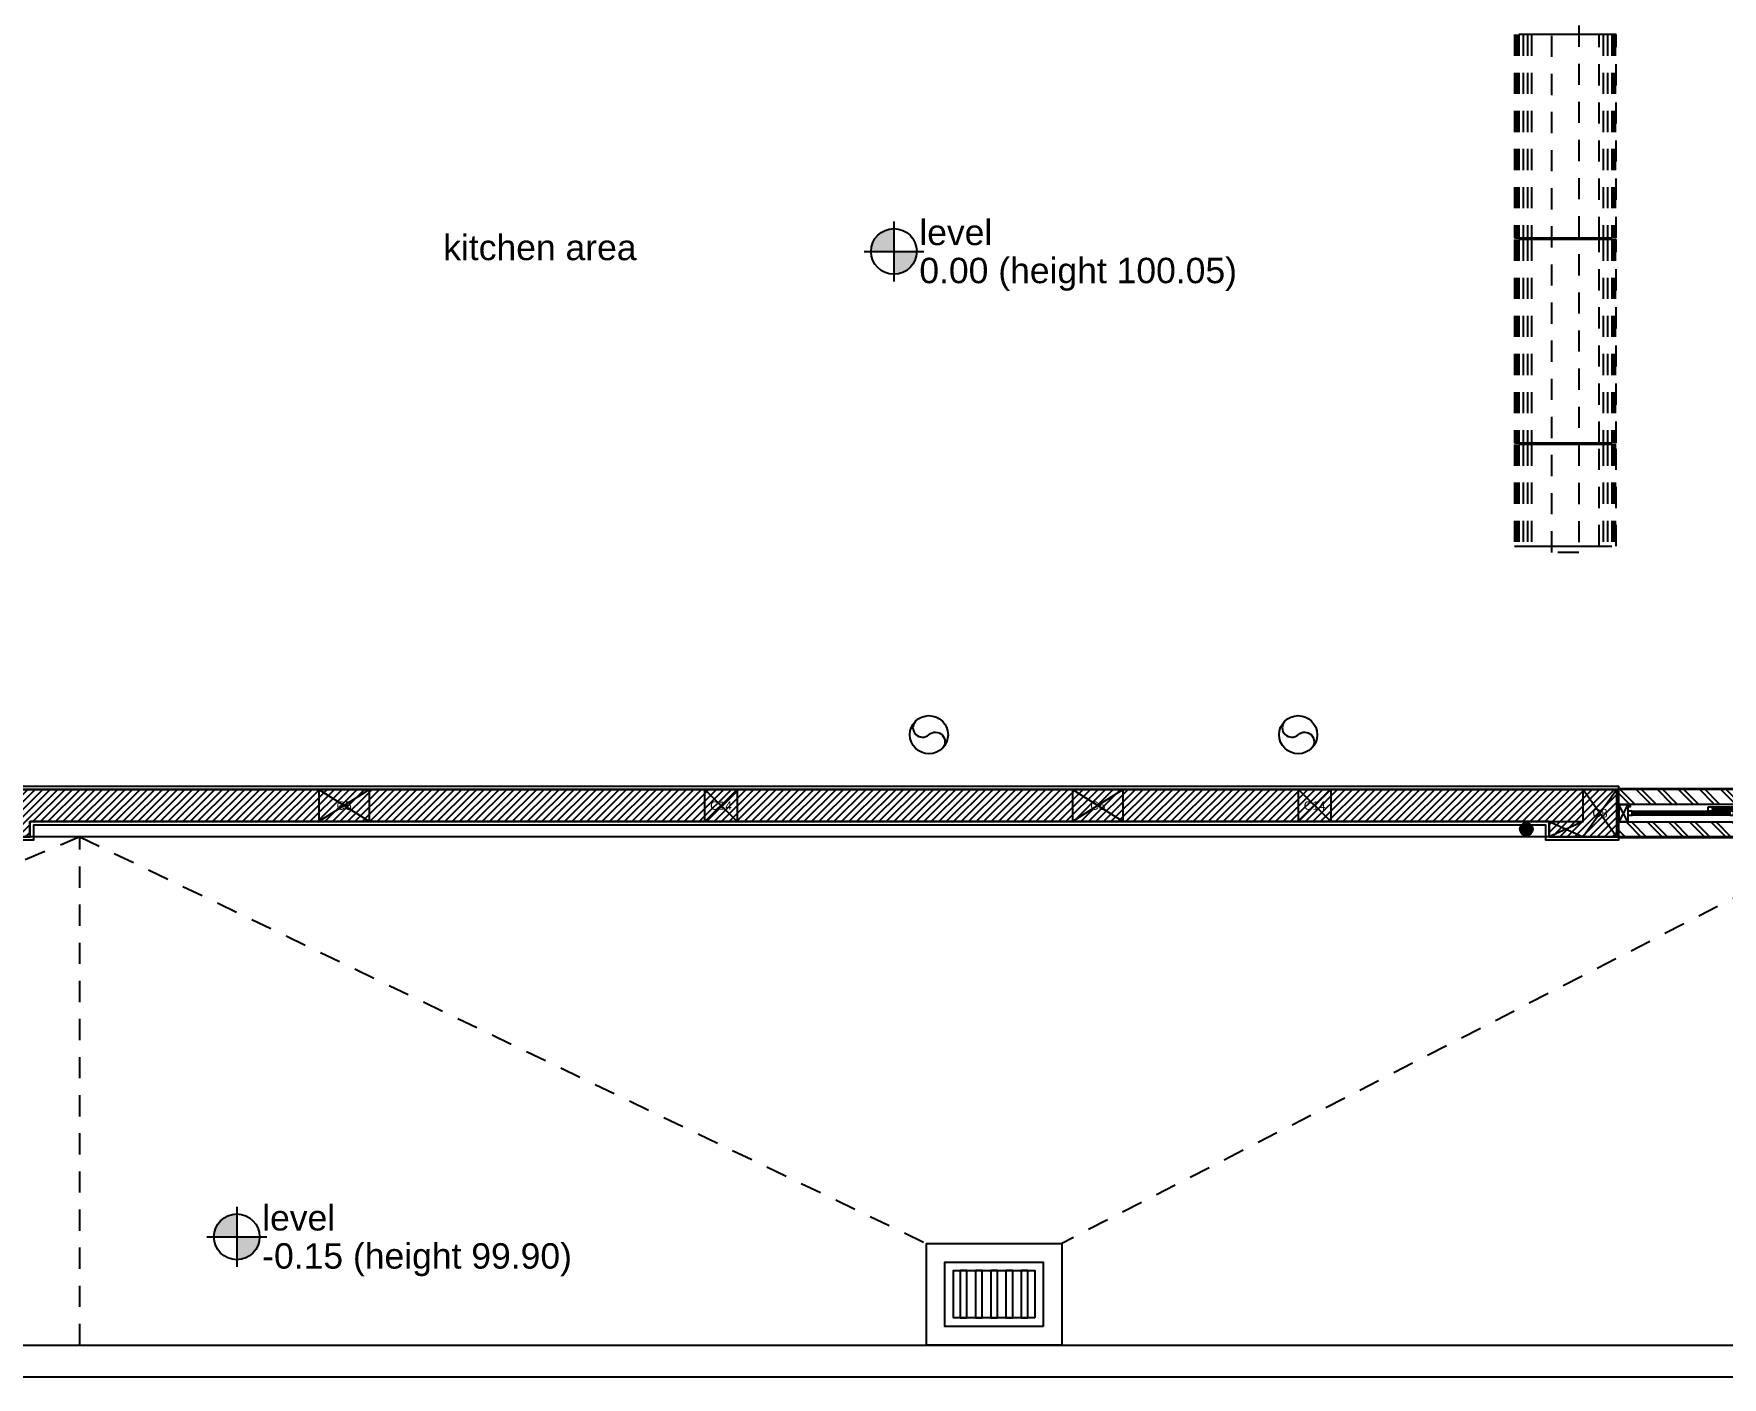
# Model space of a CAD drawing. Header units: metres. Extents: x 301.4 to 351.3, y 108.6 to 130.3.
# Drawn here: x 314.16 to 324.13, y 108.58 to 116.51 of the extents above; entities that cross this region are included whole.
import ezdxf
from ezdxf.enums import TextEntityAlignment as Align

# ---------------------------------------------------------------- set-up
doc = ezdxf.new("R2010")
doc.units = ezdxf.units.M
doc.header["$MEASUREMENT"] = 0
doc.linetypes.add('HIDDEN2', pattern=[0.1875, 0.125, -0.0625])
doc.layers.get('0').update_dxf_attribs({"color": 250, "linetype": 'CONTINUOUS', "lineweight": 25})
for name, color, linetype in [('AREA001T', 1, 'CONTINUOUS'), ('CAJA0000', 7, 'CONTINUOUS'), ('MENUAEREO0008H', 8, 'HIDDEN2'), ('MURO0001', 1, 'CONTINUOUS'), ('MURO000F', 7, 'CONTINUOUS'), ('PISO0001', 1, 'CONTINUOUS'), ('PISO001H', 1, 'HIDDEN2'), ('RAC0008', 8, 'CONTINUOUS'), ('RETN0002', 2, 'CONTINUOUS'), ('RIELMENUAE008H', 8, 'HIDDEN2'), ('TUBO003', 3, 'CONTINUOUS'), ('TUBO253F', 253, 'CONTINUOUS'), ('YSIM', 7, 'CONTINUOUS'), ('YSIM0002', 2, 'CONTINUOUS'), ('YSIM001F', 1, 'CONTINUOUS'), ('YSIM001T', 1, 'CONTINUOUS')]:
    doc.layers.add(name, color=color, linetype=linetype)
for name, color, linetype, plot in [('COLU__C5', 161, 'CONTINUOUS', False), ('COLU__C8', 161, 'CONTINUOUS', False), ('COLU_C14', 161, 'CONTINUOUS', False), ('COLU_C16', 161, 'CONTINUOUS', False), ('COLU_C18', 161, 'CONTINUOUS', False), ('LACAB_2CM252', 252, 'CONTINUOUS', False)]:
    doc.layers.add(name, color=color, linetype=linetype, plot=plot)
doc.layers.add('MURO0004', color=4, linetype='CONTINUOUS', lineweight=30)
doc.styles.add('Arial', font='arial.ttf', dxfattribs={"height": 0.15875})

# ---------------------------------------------------------------- blocks, each defined once
blk = doc.blocks.new('TAPAREP')
for points in [[(0.4, -0.3), (-0.4, -0.3), (-0.4, 0.3), (0.4, 0.3)], [(0.29, -0.19), (-0.29, -0.19), (-0.29, 0.19), (0.29, 0.19)], [(0.24, -0.14), (-0.24, -0.14), (-0.24, 0.14), (0.24, 0.14)]]:
    blk.add_lwpolyline(points, close=True)
at = {"ltscale": 0.5}
for points in [[(-0.2, -0.14), (-0.16, -0.14), (-0.16, 0.14), (-0.2, 0.14)], [(-0.11, -0.14), (-0.07, -0.14), (-0.07, 0.14), (-0.11, 0.14)], [(-0.02, -0.14), (0.02, -0.14), (0.02, 0.14), (-0.02, 0.14)], [(0.07, -0.14), (0.11, -0.14), (0.11, 0.14), (0.07, 0.14)], [(0.16, -0.14), (0.2, -0.14), (0.2, 0.14), (0.16, 0.14)]]:
    blk.add_lwpolyline(points, close=True, dxfattribs=at)
blk = doc.blocks.new('A$C49170746')
at = {"layer": 'COLU__C5'}
for points in [[(-2.4267, -4.707, 0.95561), (-2.3471, -4.7865, -0.95561), (-2.2676, -4.8661, -1.022957)], [(-0.2466, -4.707, 0.95561), (-0.1671, -4.7865, -0.95561), (-0.0875, -4.8661, -1.022957)]]:
    blk.add_lwpolyline(points, format="xyb", dxfattribs=at)
for centre in [(-2.3471, -4.7865), (-0.1671, -4.7865)]:
    blk.add_circle(centre, 0.1125, dxfattribs=at)
at = {"layer": 'COLU_C16'}
blk.add_circle((-8.561, -2.1889), 0.0841, dxfattribs=at)
at = {"layer": 'COLU_C18'}
for points in [[(-3.1907, -0.2376, 0.805072), (-3.0916, -0.3366, -0.914124)], [(-3.0916, -0.3366, -0.804881), (-2.9927, -0.4355, 0.897772)]]:
    blk.add_lwpolyline(points, format="xyb", dxfattribs=at)
blk.add_circle((-3.0917, -0.3366), 0.14, dxfattribs=at)
blk = doc.blocks.new('RACC')
at = {"layer": 'RAC0008'}
h = blk.add_hatch(dxfattribs=at)
h.set_pattern_fill('GEOL7', color=256, scale=0.25, style=0, pattern_type=2)
h.set_pattern_definition([(135, (0, -0.14), (-0.1250165, 1e-17), [0.25]), (135, (0.03125, -0.14), (-0.1250165, 1e-17), [0.25])])
h.paths.add_polyline_path([(1.207, -0.145), (1.207, -0.051), (1.1544, -0.051), (0, -0.051), (0, -0.145)])
h.paths.add_polyline_path([(0, 0.145), (0, 0.051), (0.0526, 0.051), (0.0669, 0.051), (1.207, 0.051), (1.207, 0.145)])
for p, q in [((0.0526, -0.051), (0, 0.051)), ((0.0526, 0.051), (0, -0.051)), ((1.0014, 0.0125), (0.5514, 0.0125)), ((0.5546, 0.0375), (0.9981, 0.0375)), ((1.1544, -0.051), (1.207, 0.051)), ((1.1544, 0.051), (1.207, -0.051))]:
    blk.add_line(p, q, dxfattribs=at)
for points in [[(0, 0.145), (1.207, 0.145), (1.207, -0.145), (0, -0.145)], [(0, 0.051), (0, -0.051), (1.207, -0.051), (1.207, 0.051)], [(0, 0.051), (0.0526, 0.051), (0.0526, -0.051), (0, -0.051)], [(0.0526, 0.051), (0.0669, 0.051), (0.0669, 0.0375), (0.0526, 0.0375)], [(0.0526, -0.0125), (0.0776, -0.0125), (0.0776, 0.0125), (0.0526, 0.0125)], [(0.0776, 0.0125), (0.6544, 0.0125), (0.6544, -0.0125), (0.0776, -0.0125)], [(0.0776, 0), (0.6544, 0), (0.6544, 0.0063), (0.0776, 0.0063)], [(0.5264, 0.0375), (0.5546, 0.0375), (0.5546, 0.0313), (0.5514, 0.0313), (0.5514, 0.025), (0.5546, 0.025), (0.5514, 0.0125), (0.5264, 0.0125)], [(0.5514, 0.025), (1.0014, 0.025), (1.0014, 0.0313), (0.5514, 0.0313)], [(0.6544, -0.0125), (0.6794, -0.0125), (0.6794, 0.0125), (0.6544, 0.0125)], [(1.0264, 0.0375), (0.9981, 0.0375), (0.9981, 0.0313), (1.0014, 0.0313), (1.0014, 0.025), (0.9981, 0.025), (1.0014, 0.0125), (1.0264, 0.0125)], [(1.207, 0.051), (1.1544, 0.051), (1.1544, -0.051), (1.207, -0.051)]]:
    blk.add_lwpolyline(points, close=True, dxfattribs=at)
blk = doc.blocks.new('NIVEL_PLANTA')
at = {"layer": 'YSIM001F'}
h = blk.add_hatch(color=256, dxfattribs=at)
h.paths.add_polyline_path([(0, 0.36, 0.414214), (-0.36, 0), (0, 0)])
h.paths.add_polyline_path([(0, -0.36, 0.414214), (0.36, 0), (0, 0)])
at = {"layer": 'YSIM0002'}
for p, q in [((0, 0.471), (0, -0.471)), ((-0.471, 0), (0.471, 0))]:
    blk.add_line(p, q, dxfattribs=at)
blk.add_circle((0, 0), 0.36, dxfattribs=at)
at = {"layer": 'YSIM001T', "style": 'Arial'}
blk.add_text('level', height=0.4, dxfattribs=at).set_placement((0.4, 0.1))
blk.add_attdef('LEVEL', (0.4, -0.5), '', height=0.4, dxfattribs=at)

msp = doc.modelspace()

# ---------------------------------------------------------------- hatches: boundary and pattern name
at = {"layer": 'MURO000F'}
h = msp.add_hatch(dxfattribs=at)
h.set_pattern_fill('ANSI31', color=256, scale=0.25, angle=360, style=0)
h.set_pattern_definition([(45, (292.644584, 96.230256), (-0.022097087, 0.022097087), [])])
h.paths.add_polyline_path([(323.5046, 111.7703), (323.1046, 111.7703), (323.1046, 111.8603), (314.1296, 111.8603), (314.1296, 111.7703), (313.7346, 111.7703), (313.7346, 112.0503), (323.5046, 112.0503)])
at = {"layer": 'TUBO253F'}
msp.add_hatch(color=256, dxfattribs=at).paths.add_polyline_path([(323.0071, 111.8153, 1), (322.9321, 111.8153, 1)])

# ---------------------------------------------------------------- linework, layer by layer
at = {"layer": 'COLU__C5'}
for p, q in [((316.1396, 112.0503), (315.8396, 111.8603)), ((315.8396, 112.0503), (316.1396, 111.8603)), ((320.5896, 112.0503), (320.2896, 111.8603)), ((320.2896, 112.0503), (320.5896, 111.8603))]:
    msp.add_line(p, q, dxfattribs=at)
for points in [[(316.1396, 112.0503), (315.8396, 112.0503), (315.8396, 111.8603), (316.1396, 111.8603)], [(320.5896, 112.0503), (320.2896, 112.0503), (320.2896, 111.8603), (320.5896, 111.8603)]]:
    msp.add_lwpolyline(points, close=True, dxfattribs=at)
at = {"layer": 'COLU__C8'}
for p, q in [((323.5046, 112.0503), (323.3046, 111.7703)), ((323.3046, 112.0503), (323.5046, 111.7703)), ((323.1046, 111.8603), (323.3046, 111.7703)), ((323.3046, 111.8603), (323.1046, 111.7703))]:
    msp.add_line(p, q, dxfattribs=at)
msp.add_lwpolyline([(323.3046, 112.0503), (323.5046, 112.0503), (323.5046, 111.7703), (323.1046, 111.7703), (323.1046, 111.8603), (323.3046, 111.8603)], close=True, dxfattribs=at)
at = {"layer": 'COLU_C14'}
for p, q in [((318.1196, 112.0503), (318.3096, 111.8603)), ((318.3096, 112.0503), (318.1196, 111.8603)), ((321.6246, 112.0503), (321.8146, 111.8603)), ((321.8146, 112.0503), (321.6246, 111.8603))]:
    msp.add_line(p, q, dxfattribs=at)
for points in [[(318.3096, 111.8603), (318.1196, 111.8603), (318.1196, 112.0503), (318.3096, 112.0503)], [(321.8146, 111.8603), (321.6246, 111.8603), (321.6246, 112.0503), (321.8146, 112.0503)]]:
    msp.add_lwpolyline(points, close=True, dxfattribs=at)
at = {"layer": 'LACAB_2CM252'}
msp.add_lwpolyline([(313.7246, 111.8303), (313.7246, 112.0703), (323.5146, 112.0703), (323.5146, 111.7503), (323.0846, 111.7503), (323.0846, 111.8403), (314.1546, 111.8403), (314.1546, 111.7503), (313.7146, 111.7503), (313.7146, 111.8303), (313.7246, 111.8303), (313.7246, 112.0703)], dxfattribs=at)
at = {"layer": 'MENUAEREO0008H'}
for p, q in [((322.9057, 116.507), (322.9057, 115.307)), ((322.9136, 116.507), (322.9136, 115.307)), ((322.9256, 116.507), (322.9256, 115.307)), ((322.95, 116.507), (322.95, 115.307)), ((322.976, 116.507), (322.976, 115.307)), ((323.4232, 116.507), (323.4232, 115.307)), ((323.4492, 116.507), (323.4492, 115.307)), ((323.4736, 116.507), (323.4736, 115.307)), ((323.4856, 116.507), (323.4856, 115.307)), ((323.4935, 116.507), (323.4935, 115.307)), ((322.9057, 115.297), (322.9057, 114.097)), ((322.9136, 115.297), (322.9136, 114.097)), ((322.9256, 115.297), (322.9256, 114.097)), ((322.95, 115.297), (322.95, 114.097)), ((322.976, 115.297), (322.976, 114.097)), ((323.4232, 115.297), (323.4232, 114.097)), ((323.4492, 115.297), (323.4492, 114.097)), ((323.4736, 115.297), (323.4736, 114.097)), ((323.4856, 115.297), (323.4856, 114.097)), ((323.4935, 115.297), (323.4935, 114.097)), ((322.9057, 114.087), (322.9057, 113.487)), ((322.9136, 114.087), (322.9136, 113.487)), ((322.9256, 114.087), (322.9256, 113.487)), ((322.95, 114.087), (322.95, 113.487)), ((322.976, 114.087), (322.976, 113.487)), ((323.4232, 114.087), (323.4232, 113.487)), ((323.4492, 114.087), (323.4492, 113.487)), ((323.4736, 114.087), (323.4736, 113.487)), ((323.4856, 114.087), (323.4856, 113.487)), ((323.4935, 114.087), (323.4935, 113.487))]:
    msp.add_line(p, q, dxfattribs=at)
for points in [[(323.4996, 115.307), (323.4996, 116.507), (322.8996, 116.507), (322.8996, 115.307)], [(322.9996, 116.507), (322.9996, 115.307), (323.3996, 115.307), (323.3996, 116.507)], [(323.4996, 114.097), (323.4996, 115.297), (322.8996, 115.297), (322.8996, 114.097)], [(322.9996, 115.297), (322.9996, 114.097), (323.3996, 114.097), (323.3996, 115.297)], [(323.4996, 113.487), (323.4996, 114.087), (322.8996, 114.087), (322.8996, 113.487)], [(322.9996, 114.087), (322.9996, 113.487), (323.3996, 113.487), (323.3996, 114.087)]]:
    msp.add_lwpolyline(points, close=True, dxfattribs=at)
at = {"layer": 'MURO0001'}
msp.add_lwpolyline([(323.5046, 112.0503), (323.5046, 111.7703), (324.7346, 111.7703), (324.7346, 112.0503)], close=True, dxfattribs=at)
at = {"layer": 'MURO0004'}
msp.add_lwpolyline([(323.5046, 111.7703), (323.1046, 111.7703), (323.1046, 111.8603), (314.1346, 111.8603), (314.1346, 111.7703), (313.7346, 111.7703), (313.7346, 112.0503), (323.5046, 112.0503)], close=True, dxfattribs=at)
at = {"layer": 'PISO0001'}
msp.add_lwpolyline([(331.8446, 126.7703), (331.8446, 126.7703), (341.9196, 126.7703, -0.414214), (344.9196, 123.7703), (344.9196, 114.7703, -0.414214), (341.9196, 111.7703), (309.5596, 111.7703, -0.414214), (304.6096, 116.7203), (304.6096, 121.8203, -0.414214), (309.5596, 126.7703), (329.5446, 126.7703), (329.5446, 129.7703), (331.8446, 129.7703)], format="xyb", close=True, dxfattribs=at)
at = {"layer": 'PISO001H'}
for p, q in [((314.4296, 111.7703), (308.6596, 109.3703)), ((314.4296, 111.7703), (319.4271, 109.3703)), ((314.4296, 108.7703), (314.4296, 111.7703)), ((324.8996, 111.7703), (320.2271, 109.3703))]:
    msp.add_line(p, q, dxfattribs=at)
at = {"layer": 'RETN0002'}
msp.add_lwpolyline([(324.8996, 108.7703), (324.8996, 108.5803), (307.8596, 108.5803, -0.414214), (301.4196, 115.0203), (301.4196, 123.5203, -0.414214), (307.8596, 129.9603), (329.6946, 129.9603), (329.6946, 129.7703), (307.8596, 129.7703, 0.414214), (301.6096, 123.5203), (301.6096, 115.0203, 0.414214), (307.8596, 108.7703), (324.8996, 108.7703)], format="xyb", dxfattribs=at)
at = {"layer": 'RIELMENUAE008H'}
msp.add_lwpolyline([(323.1196, 120.1603), (323.2796, 120.1603), (323.2796, 113.4503), (323.1196, 113.4503)], close=True, dxfattribs=at)
at = {"layer": 'TUBO003'}
msp.add_circle((322.9696, 111.8153), 0.0375, dxfattribs=at)

# ---------------------------------------------------------------- block references
at = {"layer": 'CAJA0000'}
msp.add_blockref('TAPAREP', (319.8271, 109.0703), dxfattribs=at)
at = {"layer": 'MURO0004'}
msp.add_blockref('A$C49170746', (321.7896, 117.1603), dxfattribs=at)
at = {"layer": 'RAC0008'}
msp.add_blockref('RACC', (323.5161, 111.9103), dxfattribs=at)
at = {"layer": 'YSIM'}
ref = msp.add_blockref('NIVEL_PLANTA', (319.2357, 115.2269), dxfattribs=dict(at, xscale=0.375, yscale=0.375, zscale=0.375))
ref.add_attrib('NIVEL', '0.00 (height 100.05)', (319.3857, 115.0394), dxfattribs={"layer": 'YSIM001T', "height": 0.15, "rotation": 360, "style": 'Arial'})
ref = msp.add_blockref('NIVEL_PLANTA', (315.3558, 109.409), dxfattribs=dict(at, xscale=0.375, yscale=0.375, zscale=0.375))
ref.add_attrib('NIVEL', '-0.15 (height 99.90)', (315.5058, 109.2215), dxfattribs={"layer": 'YSIM001T', "height": 0.15, "rotation": 360, "style": 'Arial'})

# ---------------------------------------------------------------- texts
at = {"layer": 'AREA001T', "insert": (317.1454, 115.2493), "char_height": 0.15, "width": 1.613935, "attachment_point": 5, "style": 'Arial'}
msp.add_mtext('kitchen area', dxfattribs=at)
at = {"layer": 'COLU__C5', "style": 'Arial'}
for p in [(315.9896, 111.9553), (320.4396, 111.9553)]:
    msp.add_text('C5', height=0.05, rotation=360, dxfattribs=at).set_placement(p, align=Align.MIDDLE_CENTER)
at = {"layer": 'COLU__C8', "style": 'Arial'}
msp.add_text('C8', height=0.05, rotation=360, dxfattribs=at).set_placement((323.4046, 111.9103), align=Align.MIDDLE_CENTER)
at = {"layer": 'COLU_C14', "style": 'Arial'}
for p in [(318.2146, 111.9553), (321.7196, 111.9553)]:
    msp.add_text('C14', height=0.05, rotation=360, dxfattribs=at).set_placement(p, align=Align.MIDDLE_CENTER)

doc.saveas('drawing.dxf')
